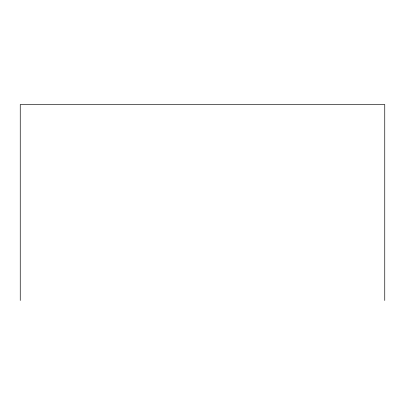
<?xml version="1.0" encoding="UTF-8"?>
<svg xmlns="http://www.w3.org/2000/svg" width="405" height="405" viewBox="0 0 405 405"><rect width="100%" height="100%" fill="white"/><g stroke="black" fill="none" stroke-linecap="round" stroke-linejoin="round"><path stroke-width="0.61" d="M384.75 300.48L384.75 104.52L20.25 104.52L20.25 300.48"/></g></svg>
